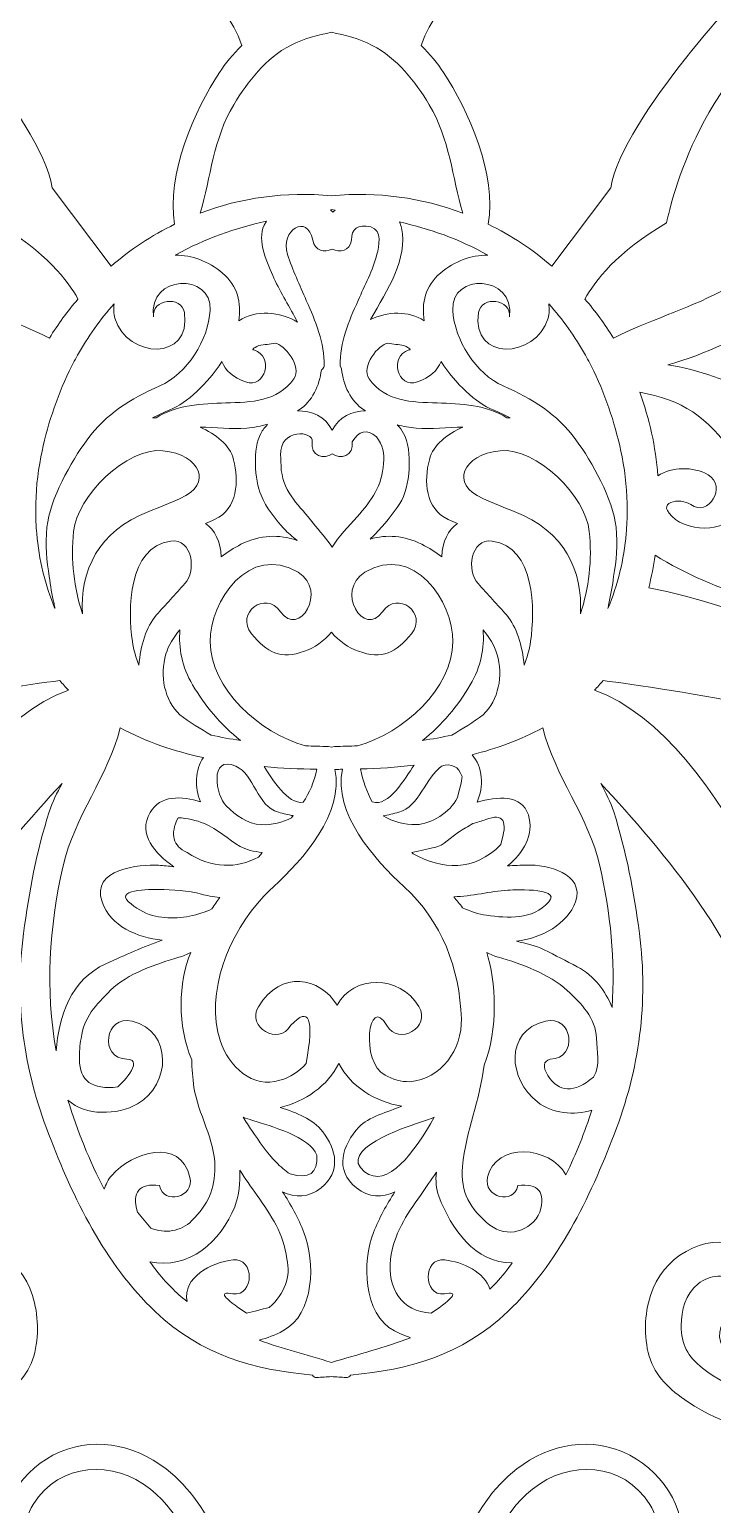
# Model space of a CAD drawing. Extents: x 7 to 992, y -718 to -282.
# Drawn here: x 127.5 to 172, y -463.7 to -367.8 of the extents above; entities that cross this region are included whole.
import ezdxf

# ---------------------------------------------------------------- set-up
doc = ezdxf.new("R2010")
doc.units = 0
doc.header["$MEASUREMENT"] = 0
doc.layers.add('Layer 1', color=7, linetype='Continuous')

msp = doc.modelspace()

# ---------------------------------------------------------------- linework, layer by layer
at = {"layer": 'Layer 1', "lineweight": 0}
msp.add_lwpolyline([(147.124, -379.489), (147.18, -379.48), (147.409, -379.516), (147.273, -379.644), (147.124, -379.489)], dxfattribs=at)
for points, knots in [([(515.444, -282.485), (515.444, -282.485), (265.444, -282.485), (265.444, -282.485), (265.444, -282.485), (259.139, -282.485), (259.139, -282.485), (259.139, -282.485), (27.261, -282.485), (27.261, -282.485), (27.261, -282.485), (27.261, -282.863), (27.261, -282.863), (27.261, -282.863), (25.9, -282.863), (25.9, -282.863), (25.9, -282.863), (24.898, -282.863), (24.898, -282.863), (24.898, -282.863), (7.489, -306.853), (7.489, -306.853), (7.489, -306.853), (7.489, -496.33), (7.489, -496.33), (7.489, -496.33), (24.898, -524.256), (24.898, -524.256), (24.898, -524.256), (25.039, -524.256), (25.039, -524.256), (25.039, -524.256), (25.9, -525.977), (25.9, -525.977), (25.9, -525.977), (34.578, -543.332), (34.578, -543.332), (34.578, -543.332), (85.476, -645.118), (85.476, -645.118), (85.476, -645.118), (85.476, -693.393), (85.476, -693.393), (85.476, -693.602), (85.486, -693.809), (85.492, -694.016), (85.35, -694.597), (85.266, -695.2), (85.266, -695.825), (85.266, -695.825), (85.266, -710.022), (85.266, -710.022), (85.266, -714.223), (88.671, -717.628), (92.872, -717.628), (92.872, -717.628), (107.069, -717.628), (107.069, -717.628), (107.484, -717.628), (107.889, -717.586), (108.286, -717.521), (108.736, -717.547), (109.188, -717.561), (109.644, -717.561), (109.644, -717.561), (182.159, -717.561), (182.159, -717.561), (182.563, -717.561), (182.965, -717.551), (183.365, -717.531), (183.743, -717.589), (184.126, -717.628), (184.52, -717.628), (184.52, -717.628), (198.717, -717.628), (198.717, -717.628), (202.917, -717.628), (206.322, -714.223), (206.322, -710.022), (206.322, -710.022), (206.322, -695.825), (206.322, -695.825), (206.322, -695.534), (206.302, -695.248), (206.271, -694.965), (206.303, -694.465), (206.325, -693.962), (206.326, -693.453), (206.326, -693.453), (206.326, -645.118), (206.326, -645.118), (206.326, -645.118), (257.204, -543.332), (257.204, -543.332), (257.204, -543.332), (259.139, -539.46), (259.139, -539.46), (259.139, -539.46), (266.763, -524.209), (266.763, -524.209), (266.763, -524.209), (266.763, -645.118), (266.763, -645.118), (266.763, -645.118), (363.469, -645.118), (363.469, -645.118), (363.737, -645.117), (364.003, -645.104), (364.27, -645.096), (364.76, -645.195), (365.268, -645.248), (365.787, -645.248), (365.787, -645.248), (379.984, -645.248), (379.984, -645.248), (384.185, -645.248), (387.59, -641.843), (387.59, -637.643), (387.59, -637.643), (387.59, -623.445), (387.59, -623.445), (387.59, -623.12), (387.563, -622.802), (387.523, -622.487), (387.556, -621.959), (387.579, -621.428), (387.578, -620.891), (387.578, -620.891), (387.578, -584.634), (387.578, -584.634), (387.578, -584.634), (508.12, -524.362), (508.12, -524.362), (508.12, -524.362), (508.12, -717.561), (508.12, -717.561), (508.12, -717.561), (544.378, -717.561), (544.378, -717.561), (545.281, -717.563), (546.172, -717.512), (547.049, -717.417), (547.049, -717.417), (560.83, -717.417), (560.83, -717.417), (565.03, -717.417), (568.436, -714.012), (568.436, -709.811), (568.436, -709.811), (568.436, -696.131), (568.436, -696.131), (568.534, -695.251), (568.591, -694.358), (568.593, -693.453), (568.593, -693.453), (568.593, -645.118), (568.593, -645.118), (568.593, -645.118), (689.443, -645.118), (689.443, -645.118), (689.443, -645.118), (689.443, -693.393), (689.443, -693.393), (689.443, -693.594), (689.453, -693.791), (689.458, -693.99), (689.345, -694.514), (689.28, -695.056), (689.28, -695.614), (689.28, -695.614), (689.28, -709.811), (689.28, -709.811), (689.28, -714.012), (692.686, -717.417), (696.886, -717.417), (696.886, -717.417), (710.981, -717.417), (710.981, -717.417), (711.845, -717.511), (712.722, -717.561), (713.611, -717.561), (713.611, -717.561), (749.903, -717.561), (749.903, -717.561), (749.903, -717.561), (749.903, -524.209), (749.903, -524.209), (749.903, -524.209), (870.731, -584.622), (870.731, -584.622), (870.731, -584.622), (870.731, -620.95), (870.731, -620.95), (870.731, -621.353), (870.741, -621.753), (870.761, -622.151), (870.71, -622.506), (870.675, -622.865), (870.675, -623.233), (870.675, -623.233), (870.675, -637.431), (870.675, -637.431), (870.675, -641.632), (874.08, -645.036), (878.28, -645.036), (878.28, -645.036), (892.478, -645.036), (892.478, -645.036), (892.583, -645.036), (892.687, -645.025), (892.791, -645.02), (893.486, -645.081), (894.188, -645.118), (894.898, -645.118), (894.898, -645.118), (991.581, -645.118), (991.581, -645.118), (991.581, -645.118), (991.581, -282.485), (991.581, -282.485), (991.581, -282.485), (515.444, -282.485), (515.444, -282.485)], [0, 0, 0, 0, 1, 1, 1, 2, 2, 2, 3, 3, 3, 4, 4, 4, 5, 5, 5, 6, 6, 6, 7, 7, 7, 8, 8, 8, 9, 9, 9, 10, 10, 10, 11, 11, 11, 12, 12, 12, 13, 13, 13, 14, 14, 14, 15, 15, 15, 16, 16, 16, 17, 17, 17, 18, 18, 18, 19, 19, 19, 20, 20, 20, 21, 21, 21, 22, 22, 22, 23, 23, 23, 24, 24, 24, 25, 25, 25, 26, 26, 26, 27, 27, 27, 28, 28, 28, 29, 29, 29, 30, 30, 30, 31, 31, 31, 32, 32, 32, 33, 33, 33, 34, 34, 34, 35, 35, 35, 36, 36, 36, 37, 37, 37, 38, 38, 38, 39, 39, 39, 40, 40, 40, 41, 41, 41, 42, 42, 42, 43, 43, 43, 44, 44, 44, 45, 45, 45, 46, 46, 46, 47, 47, 47, 48, 48, 48, 49, 49, 49, 50, 50, 50, 51, 51, 51, 52, 52, 52, 53, 53, 53, 54, 54, 54, 55, 55, 55, 56, 56, 56, 57, 57, 57, 58, 58, 58, 59, 59, 59, 60, 60, 60, 61, 61, 61, 62, 62, 62, 63, 63, 63, 64, 64, 64, 65, 65, 65, 66, 66, 66, 67, 67, 67, 68, 68, 68, 69, 69, 69, 70, 70, 70, 71, 71, 71, 72, 72, 72, 73, 73, 73, 74, 74, 74, 74]), ([(123.944, -333.744), (125.768, -336.993), (127.418, -340.14), (130.045, -342.846), (131.004, -343.834), (132.081, -344.706), (133.23, -345.451), (128.462, -346.179), (124.9, -350.713), (126.546, -356.195), (128.628, -363.13), (139.021, -361.86), (141.341, -368.812), (140.774, -369.371), (140.278, -369.963), (139.889, -370.554), (138.29, -372.979), (136.397, -377.248), (136.973, -380.432), (135.481, -381.162), (134.089, -382.08), (132.831, -383.157), (132.831, -383.157), (129.004, -378.057), (129.004, -378.057), (128.24, -373.466), (119.824, -364.669), (119.824, -364.669), (119.251, -361.608), (120.208, -359.314), (120.208, -359.314), (116.191, -360.27), (117.147, -367.347), (117.147, -367.347), (123.65, -371.172), (125.371, -380.352), (125.371, -380.352), (128.613, -382.222), (130.062, -384.168), (130.681, -385.301), (129.999, -386.094), (129.377, -386.941), (128.823, -387.837), (126.571, -386.704), (124.082, -385.982), (121.849, -384.812), (118.93, -383.281), (116.098, -381.618), (113.347, -379.803), (107.88, -376.197), (102.534, -372.179), (96.543, -369.461), (92.411, -367.587), (83.839, -364.477), (78.306, -366.432), (78.427, -364.816), (77.602, -363.2), (75.751, -362.89), (73.446, -362.503), (73.337, -366.314), (75.69, -366.085), (76.063, -366.049), (76.461, -366.594), (76.393, -366.943), (76.276, -367.54), (75.29, -367.815), (74.807, -367.903), (73.451, -368.148), (71.789, -367.561), (71.096, -366.311), (70.635, -365.48), (70.718, -364.468), (70.851, -363.567), (70.953, -362.873), (70.969, -361.985), (71.558, -361.536), (72.214, -361.034), (73.448, -360.812), (74.235, -360.658), (75.027, -360.502), (75.833, -360.418), (76.638, -360.357), (80.922, -360.037), (86.24, -360.392), (90.134, -358.199), (89.698, -359.591), (89.606, -361.085), (90.306, -362.388), (91.463, -364.541), (93.835, -365.429), (96.186, -365.098), (98.516, -364.768), (100.602, -363.433), (101.797, -361.397), (102.025, -361.011), (102.213, -360.605), (102.385, -360.192), (102.777, -361.965), (103.523, -363.908), (105.007, -365.04), (106.959, -366.528), (109.71, -366.267), (111.511, -364.656), (113.408, -362.96), (114.422, -360.338), (114.048, -357.81), (113.94, -357.078), (113.731, -356.37), (113.449, -355.69), (113.641, -355.812), (113.823, -355.951), (114.02, -356.063), (115.848, -357.108), (118.292, -357.873), (120.282, -356.804), (122.435, -355.646), (123.324, -353.274), (122.992, -350.923), (122.663, -348.593), (121.327, -346.508), (119.292, -345.311), (118.905, -345.084), (118.5, -344.895), (118.087, -344.725), (119.86, -344.332), (121.803, -343.586), (122.935, -342.101), (124.422, -340.15), (124.162, -337.399), (122.551, -335.598), (121.033, -333.9), (118.773, -332.918), (116.502, -332.997), (117.224, -332.332), (117.973, -331.704), (118.761, -331.134), (119.424, -331.007), (120.121, -330.988), (120.603, -331.006), (122.299, -331.071), (123.173, -332.37), (123.944, -333.744)], [0, 0, 0, 0, 1, 1, 1, 2, 2, 2, 3, 3, 3, 4, 4, 4, 5, 5, 5, 6, 6, 6, 7, 7, 7, 8, 8, 8, 9, 9, 9, 10, 10, 10, 11, 11, 11, 12, 12, 12, 13, 13, 13, 14, 14, 14, 15, 15, 15, 16, 16, 16, 17, 17, 17, 18, 18, 18, 19, 19, 19, 20, 20, 20, 21, 21, 21, 22, 22, 22, 23, 23, 23, 24, 24, 24, 25, 25, 25, 26, 26, 26, 27, 27, 27, 28, 28, 28, 29, 29, 29, 30, 30, 30, 31, 31, 31, 32, 32, 32, 33, 33, 33, 34, 34, 34, 35, 35, 35, 36, 36, 36, 37, 37, 37, 38, 38, 38, 39, 39, 39, 40, 40, 40, 41, 41, 41, 42, 42, 42, 43, 43, 43, 44, 44, 44, 45, 45, 45, 46, 46, 46, 47, 47, 47, 47]), ([(175.056, -331.006), (175.537, -330.988), (176.233, -331.007), (176.897, -331.134), (177.685, -331.704), (178.434, -332.332), (179.156, -332.997), (176.885, -332.918), (174.626, -333.9), (173.107, -335.598), (171.497, -337.399), (171.236, -340.15), (172.723, -342.101), (173.856, -343.586), (175.798, -344.332), (177.571, -344.725), (177.159, -344.895), (176.753, -345.084), (176.366, -345.311), (174.331, -346.508), (172.995, -348.593), (172.666, -350.923), (172.334, -353.274), (173.223, -355.646), (175.376, -356.804), (177.366, -357.873), (179.81, -357.108), (181.638, -356.063), (181.835, -355.951), (182.018, -355.812), (182.209, -355.69), (181.927, -356.37), (181.718, -357.078), (181.61, -357.81), (181.236, -360.338), (182.25, -362.96), (184.147, -364.656), (185.949, -366.267), (188.699, -366.528), (190.65, -365.04), (192.136, -363.908), (192.881, -361.965), (193.273, -360.192), (193.444, -360.605), (193.633, -361.011), (193.861, -361.397), (195.057, -363.433), (197.142, -364.768), (199.473, -365.098), (201.824, -365.429), (204.195, -364.541), (205.353, -362.388), (206.053, -361.085), (205.961, -359.591), (205.524, -358.199), (209.419, -360.392), (214.736, -360.037), (219.021, -360.357), (219.826, -360.418), (220.63, -360.502), (221.423, -360.658), (222.21, -360.812), (223.444, -361.034), (224.101, -361.536), (224.689, -361.985), (224.705, -362.873), (224.807, -363.567), (224.94, -364.468), (225.023, -365.48), (224.563, -366.311), (223.87, -367.561), (222.207, -368.148), (220.851, -367.903), (220.368, -367.815), (219.382, -367.54), (219.265, -366.943), (219.197, -366.594), (219.595, -366.049), (219.967, -366.085), (222.32, -366.314), (222.212, -362.503), (219.907, -362.89), (217.804, -363.243), (217.031, -365.278), (217.461, -367.086), (212.09, -363.911), (202.318, -367.419), (197.816, -369.461), (191.825, -372.179), (186.479, -376.197), (181.012, -379.803), (178.261, -381.618), (175.429, -383.281), (172.51, -384.812), (170.277, -385.982), (167.788, -386.704), (165.536, -387.837), (164.982, -386.941), (164.359, -386.094), (163.678, -385.301), (164.297, -384.168), (165.746, -382.222), (168.988, -380.352), (168.988, -380.352), (170.709, -371.172), (177.212, -367.347), (177.212, -367.347), (178.168, -360.27), (174.151, -359.314), (174.151, -359.314), (175.108, -361.608), (174.534, -364.669), (174.534, -364.669), (166.118, -373.466), (165.354, -378.057), (165.354, -378.057), (161.529, -383.157), (161.529, -383.157), (160.27, -382.08), (158.878, -381.162), (157.386, -380.432), (157.963, -377.248), (156.069, -372.979), (154.47, -370.554), (154.08, -369.963), (153.584, -369.371), (153.019, -368.812), (155.338, -361.86), (165.731, -363.13), (167.812, -356.195), (169.344, -351.092), (166.361, -346.816), (162.097, -345.661), (163.371, -344.873), (164.562, -343.928), (165.613, -342.846), (168.241, -340.14), (169.891, -336.993), (171.714, -333.744), (172.485, -332.37), (173.359, -331.071), (175.056, -331.006)], [0, 0, 0, 0, 1, 1, 1, 2, 2, 2, 3, 3, 3, 4, 4, 4, 5, 5, 5, 6, 6, 6, 7, 7, 7, 8, 8, 8, 9, 9, 9, 10, 10, 10, 11, 11, 11, 12, 12, 12, 13, 13, 13, 14, 14, 14, 15, 15, 15, 16, 16, 16, 17, 17, 17, 18, 18, 18, 19, 19, 19, 20, 20, 20, 21, 21, 21, 22, 22, 22, 23, 23, 23, 24, 24, 24, 25, 25, 25, 26, 26, 26, 27, 27, 27, 28, 28, 28, 29, 29, 29, 30, 30, 30, 31, 31, 31, 32, 32, 32, 33, 33, 33, 34, 34, 34, 35, 35, 35, 36, 36, 36, 37, 37, 37, 38, 38, 38, 39, 39, 39, 40, 40, 40, 41, 41, 41, 42, 42, 42, 43, 43, 43, 44, 44, 44, 45, 45, 45, 46, 46, 46, 47, 47, 47, 47]), ([(147.18, -378.583), (144.177, -378.295), (141.276, -378.712), (138.634, -379.71), (139.324, -377.38), (139.483, -374.867), (140.822, -372.655), (141.743, -371.134), (142.907, -369.629), (144.523, -368.792), (145.403, -368.335), (146.288, -368.125), (147.18, -367.946), (148.071, -368.125), (148.955, -368.335), (149.836, -368.792), (151.452, -369.629), (152.615, -371.134), (153.537, -372.655), (154.876, -374.867), (155.035, -377.38), (155.725, -379.71), (153.082, -378.712), (150.182, -378.295), (147.18, -378.583)], [0, 0, 0, 0, 1, 1, 1, 2, 2, 2, 3, 3, 3, 4, 4, 4, 5, 5, 5, 6, 6, 6, 7, 7, 7, 8, 8, 8, 8]), ([(147.229, -382.055), (147.725, -382.294), (148.356, -382.178), (148.489, -381.473), (148.469, -380.7), (148.889, -380.414), (149.748, -380.612), (150.506, -380.814), (150.266, -381.88), (150.139, -382.391), (149.877, -383.435), (149.349, -384.415), (148.912, -385.392), (148.301, -386.76), (147.716, -388.134), (147.753, -389.654), (147.753, -389.654), (147.835, -389.845), (147.835, -389.845), (147.924, -390.908), (148.441, -391.956), (149.284, -392.513), (149.284, -392.513), (149.401, -392.581), (149.401, -392.581), (148.516, -392.573), (147.665, -392.982), (147.228, -393.829), (146.774, -392.951), (145.877, -392.54), (144.958, -392.581), (144.958, -392.581), (145.075, -392.513), (145.075, -392.513), (145.904, -391.966), (146.417, -390.942), (146.52, -389.897), (146.616, -389.856), (146.699, -389.782), (146.702, -389.659), (146.74, -388.125), (146.137, -386.773), (145.541, -385.388), (145.113, -384.394), (144.651, -383.426), (144.317, -382.395), (143.803, -380.805), (145.631, -379.72), (145.965, -381.467), (146.099, -382.174), (146.732, -382.292), (147.229, -382.055)], [0, 0, 0, 0, 1, 1, 1, 2, 2, 2, 3, 3, 3, 4, 4, 4, 5, 5, 5, 6, 6, 6, 7, 7, 7, 8, 8, 8, 9, 9, 9, 10, 10, 10, 11, 11, 11, 12, 12, 12, 13, 13, 13, 14, 14, 14, 15, 15, 15, 16, 16, 16, 17, 17, 17, 17]), ([(143.437, -383.94), (143.886, -384.904), (144.46, -385.844), (144.974, -386.806), (143.82, -386.122), (142.258, -385.978), (141.144, -386.715), (141.33, -385.554), (141.077, -384.443), (140.093, -383.62), (139.132, -382.817), (138.112, -382.442), (137.009, -382.448), (138.959, -381.338), (140.915, -380.69), (142.952, -380.238), (142.952, -380.238), (142.799, -380.491), (142.799, -380.491), (142.309, -381.464), (143.025, -383.06), (143.437, -383.94)], [0, 0, 0, 0, 1, 1, 1, 2, 2, 2, 3, 3, 3, 4, 4, 4, 5, 5, 5, 6, 6, 6, 7, 7, 7, 7]), ([(154.266, -383.62), (153.282, -384.443), (153.028, -385.554), (153.216, -386.715), (152.204, -386.046), (150.824, -386.103), (149.712, -386.63), (150.85, -384.684), (152.154, -382.675), (151.733, -380.677), (151.703, -380.536), (151.658, -380.409), (151.61, -380.285), (153.575, -380.735), (155.465, -381.375), (157.35, -382.448), (156.246, -382.442), (155.227, -382.817), (154.266, -383.62)], [0, 0, 0, 0, 1, 1, 1, 2, 2, 2, 3, 3, 3, 4, 4, 4, 5, 5, 5, 6, 6, 6, 6]), ([(133.085, -386.546), (133.9, -389.201), (138.089, -389.37), (137.606, -386.185), (137.433, -385.044), (135.449, -385.314), (135.596, -386.462), (135.241, -383.684), (139.428, -383.596), (139.287, -386.025), (139.173, -387.984), (137.776, -390.165), (135.998, -390.954), (134.087, -391.801), (132.532, -392.761), (131.277, -394.453), (130.212, -395.888), (128.858, -398.325), (128.661, -400.137), (128.53, -401.331), (128.643, -402.343), (128.814, -403.355), (128.886, -403.957), (128.989, -404.541), (129.126, -405.108), (129.145, -405.218), (129.165, -405.326), (129.182, -405.438), (128.544, -403.896), (128.142, -402.248), (127.997, -400.564), (127.954, -400.059), (127.931, -399.551), (127.931, -399.043), (127.931, -397.874), (128.041, -396.706), (128.268, -395.564), (128.65, -393.643), (129.258, -391.752), (130.111, -389.991), (130.28, -389.642), (130.461, -389.301), (130.65, -388.963), (131.32, -387.76), (132.116, -386.632), (133.04, -385.612), (132.995, -385.931), (132.994, -386.248), (133.085, -386.546)], [0, 0, 0, 0, 1, 1, 1, 2, 2, 2, 3, 3, 3, 4, 4, 4, 5, 5, 5, 6, 6, 6, 7, 7, 7, 8, 8, 8, 9, 9, 9, 10, 10, 10, 11, 11, 11, 12, 12, 12, 13, 13, 13, 14, 14, 14, 15, 15, 15, 16, 16, 16, 16]), ([(161.273, -386.546), (161.364, -386.248), (161.363, -385.931), (161.318, -385.612), (162.242, -386.632), (163.039, -387.76), (163.709, -388.963), (163.898, -389.301), (164.079, -389.642), (164.248, -389.991), (165.101, -391.752), (165.709, -393.643), (166.091, -395.564), (166.319, -396.706), (166.428, -397.874), (166.428, -399.043), (166.428, -399.551), (166.405, -400.059), (166.361, -400.564), (166.217, -402.248), (165.815, -403.897), (165.175, -405.44), (165.194, -405.329), (165.213, -405.224), (165.231, -405.116), (165.368, -404.546), (165.472, -403.958), (165.544, -403.353), (165.715, -402.341), (165.827, -401.33), (165.698, -400.137), (165.501, -398.325), (164.147, -395.888), (163.082, -394.453), (161.828, -392.761), (160.272, -391.801), (158.361, -390.954), (156.582, -390.165), (155.185, -387.984), (155.071, -386.025), (154.93, -383.596), (159.118, -383.684), (158.763, -386.462), (158.91, -385.314), (156.926, -385.044), (156.753, -386.185), (156.27, -389.37), (160.459, -389.201), (161.273, -386.546)], [0, 0, 0, 0, 1, 1, 1, 2, 2, 2, 3, 3, 3, 4, 4, 4, 5, 5, 5, 6, 6, 6, 7, 7, 7, 8, 8, 8, 9, 9, 9, 10, 10, 10, 11, 11, 11, 12, 12, 12, 13, 13, 13, 14, 14, 14, 15, 15, 15, 16, 16, 16, 16]), ([(182.281, -387.593), (182.403, -387.284), (182.26, -386.829), (182.019, -386.616), (182.019, -386.616), (181.836, -386.454), (181.836, -386.454), (181.499, -386.156), (181.023, -386.06), (180.622, -386.302), (180.379, -386.433), (180.149, -386.583), (179.932, -386.754), (179.777, -386.866), (179.673, -387.001), (179.603, -387.146), (179.419, -386.981), (179.234, -386.817), (179.05, -386.653), (179.407, -384.338), (180.815, -383.804), (183.275, -385.049), (184.33, -386.48), (184.531, -387.849), (183.143, -389.554), (181.192, -391.952), (177.71, -391.981), (175.041, -391.287), (173.005, -390.758), (171.063, -389.85), (169.073, -389.587), (171.532, -388.911), (173.924, -387.67), (176.059, -386.575), (176.451, -386.373), (176.837, -386.158), (177.224, -385.946), (177.201, -386.069), (177.172, -386.19), (177.159, -386.317), (176.826, -389.55), (181.102, -390.538), (182.281, -387.593)], [0, 0, 0, 0, 1, 1, 1, 2, 2, 2, 3, 3, 3, 4, 4, 4, 5, 5, 5, 6, 6, 6, 7, 7, 7, 8, 8, 8, 9, 9, 9, 10, 10, 10, 11, 11, 11, 12, 12, 12, 13, 13, 13, 14, 14, 14, 14]), ([(142.136, -388.615), (141.954, -388.626), (142.062, -388.526), (142.461, -388.316), (142.812, -388.27), (143.162, -388.225), (143.513, -388.18), (144.097, -388.217), (145.296, -389.718), (144.734, -390.5), (143.657, -391.996), (141.952, -392.003), (140.299, -392.058), (138.786, -392.108), (137.052, -392.181), (135.761, -393.03), (135.761, -393.03), (135.542, -393.033), (135.542, -393.033), (135.885, -392.855), (136.252, -392.683), (136.65, -392.518), (137.773, -392.053), (139.114, -390.823), (140.051, -389.371), (140.271, -389.937), (140.779, -390.419), (141.578, -390.698), (142.885, -391.153), (143.462, -389.037), (142.136, -388.615)], [0, 0, 0, 0, 1, 1, 1, 2, 2, 2, 3, 3, 3, 4, 4, 4, 5, 5, 5, 6, 6, 6, 7, 7, 7, 8, 8, 8, 9, 9, 9, 10, 10, 10, 10]), ([(152.781, -390.698), (153.58, -390.419), (154.089, -389.937), (154.308, -389.371), (155.245, -390.823), (156.587, -392.053), (157.709, -392.518), (158.108, -392.683), (158.475, -392.855), (158.818, -393.033), (158.818, -393.033), (158.598, -393.03), (158.598, -393.03), (157.306, -392.181), (155.573, -392.108), (154.06, -392.058), (152.407, -392.003), (150.702, -391.996), (149.625, -390.5), (149.063, -389.718), (150.263, -388.217), (150.845, -388.18), (151.197, -388.225), (151.547, -388.27), (151.897, -388.316), (152.297, -388.526), (152.405, -388.626), (152.223, -388.615), (150.896, -389.037), (151.474, -391.153), (152.781, -390.698)], [0, 0, 0, 0, 1, 1, 1, 2, 2, 2, 3, 3, 3, 4, 4, 4, 5, 5, 5, 6, 6, 6, 7, 7, 7, 8, 8, 8, 9, 9, 9, 10, 10, 10, 10]), ([(173.284, -395.377), (174.232, -396.835), (174.004, -399.754), (172.086, -400.154), (171.354, -400.307), (170.216, -400.139), (169.576, -399.642), (168.033, -398.445), (169.954, -398.211), (170.568, -398.677), (171.69, -399.528), (172.964, -397.482), (171.686, -396.739), (170.702, -396.167), (169.354, -396.224), (168.419, -396.794), (168.276, -394.897), (167.873, -393.078), (167.238, -391.37), (169.942, -391.822), (171.726, -392.982), (173.284, -395.377)], [0, 0, 0, 0, 1, 1, 1, 2, 2, 2, 3, 3, 3, 4, 4, 4, 5, 5, 5, 6, 6, 6, 7, 7, 7, 7]), ([(140.809, -395.753), (140.558, -394.77), (139.648, -394.084), (138.628, -393.64), (139.636, -393.645), (140.664, -393.773), (141.669, -393.696), (142.157, -393.658), (142.597, -393.569), (143.024, -393.453), (142.856, -393.626), (142.703, -393.819), (142.578, -394.043), (142.041, -395.006), (142.178, -397.087), (142.593, -398.064), (142.949, -398.901), (143.48, -399.569), (144.087, -400.236), (144.338, -400.511), (144.634, -400.759), (144.94, -401.005), (143.755, -400.601), (142.562, -400.629), (141.291, -401.261), (140.83, -401.49), (140.4, -401.768), (140.001, -402.081), (139.966, -401.072), (139.582, -400.342), (138.972, -399.899), (139.183, -399.815), (139.388, -399.73), (139.575, -399.644), (141.094, -398.943), (141.161, -397.132), (140.809, -395.753)], [0, 0, 0, 0, 1, 1, 1, 2, 2, 2, 3, 3, 3, 4, 4, 4, 5, 5, 5, 6, 6, 6, 7, 7, 7, 8, 8, 8, 9, 9, 9, 10, 10, 10, 11, 11, 11, 12, 12, 12, 12]), ([(151.874, -394.039), (151.759, -393.831), (151.618, -393.652), (151.464, -393.488), (151.852, -393.585), (152.251, -393.662), (152.69, -393.696), (153.695, -393.773), (154.722, -393.645), (155.731, -393.64), (154.71, -394.084), (153.801, -394.77), (153.55, -395.753), (153.197, -397.132), (153.264, -398.943), (154.783, -399.644), (154.971, -399.73), (155.176, -399.815), (155.388, -399.899), (154.777, -400.342), (154.393, -401.072), (154.358, -402.081), (153.959, -401.768), (153.529, -401.49), (153.068, -401.261), (151.893, -400.677), (150.785, -400.611), (149.689, -400.922), (149.801, -400.823), (149.911, -400.72), (150.015, -400.61), (150.62, -399.969), (151.147, -399.333), (151.636, -398.598), (152.312, -397.58), (152.472, -395.109), (151.874, -394.039)], [0, 0, 0, 0, 1, 1, 1, 2, 2, 2, 3, 3, 3, 4, 4, 4, 5, 5, 5, 6, 6, 6, 7, 7, 7, 8, 8, 8, 9, 9, 9, 10, 10, 10, 11, 11, 11, 12, 12, 12, 12]), ([(147.228, -395.367), (147.717, -395.765), (148.688, -395.512), (148.526, -394.589), (148.95, -393.864), (149.476, -393.754), (150.104, -394.258), (150.508, -394.795), (150.66, -395.373), (150.56, -395.993), (150.495, -397.442), (149.764, -398.417), (148.853, -399.462), (148.292, -400.107), (147.653, -400.732), (147.221, -401.442), (146.879, -400.911), (146.416, -400.428), (145.985, -399.878), (145.13, -398.784), (144.102, -397.94), (143.915, -396.453), (143.9, -396.129), (143.885, -395.806), (143.871, -395.482), (143.789, -393.667), (146.054, -393.879), (145.93, -394.585), (145.767, -395.514), (146.739, -395.764), (147.228, -395.367)], [0, 0, 0, 0, 1, 1, 1, 2, 2, 2, 3, 3, 3, 4, 4, 4, 5, 5, 5, 6, 6, 6, 7, 7, 7, 8, 8, 8, 9, 9, 9, 10, 10, 10, 10]), ([(130.979, -405.79), (130.425, -404.106), (130.205, -402.305), (130.398, -400.418), (130.631, -398.135), (133.827, -394.936), (136.209, -395.171), (138.638, -395.41), (139.494, -397.365), (137.339, -398.276), (136.656, -398.564), (135.977, -398.858), (135.284, -399.124), (131.995, -400.389), (130.803, -403.006), (130.979, -405.79)], [0, 0, 0, 0, 1, 1, 1, 2, 2, 2, 3, 3, 3, 4, 4, 4, 5, 5, 5, 5]), ([(159.074, -399.124), (158.382, -398.858), (157.703, -398.564), (157.02, -398.276), (154.865, -397.365), (155.721, -395.41), (158.149, -395.171), (160.532, -394.936), (163.728, -398.135), (163.961, -400.418), (164.153, -402.305), (163.933, -404.106), (163.38, -405.79), (163.556, -403.006), (162.363, -400.389), (159.074, -399.124)], [0, 0, 0, 0, 1, 1, 1, 2, 2, 2, 3, 3, 3, 4, 4, 4, 5, 5, 5, 5]), ([(181.568, -405.75), (185.562, -405.773), (190.974, -403.989), (192.043, -399.661), (197.436, -399.694), (202.093, -397.724), (206.196, -394.709), (205.62, -395.663), (205.114, -396.666), (204.693, -397.742), (203.736, -400.186), (203.235, -402.813), (203.216, -405.44), (203.131, -405.351), (203.054, -405.257), (202.96, -405.173), (201.344, -403.727), (199.175, -403.71), (197.294, -404.668), (194.077, -406.305), (191.816, -410.179), (192.52, -413.817), (192.916, -415.864), (194.257, -418.081), (196.068, -419.563), (194.42, -419.96), (192.855, -420.817), (191.553, -421.895), (190.998, -422.355), (190.474, -422.978), (189.821, -423.313), (188.928, -419.946), (188.003, -416.208), (187.73, -414.205), (187.73, -414.205), (180.51, -406.625), (167.824, -404.088), (168.002, -403.391), (168.143, -402.684), (168.246, -401.972), (172.185, -404.427), (176.99, -405.724), (181.568, -405.75)], [0, 0, 0, 0, 1, 1, 1, 2, 2, 2, 3, 3, 3, 4, 4, 4, 5, 5, 5, 6, 6, 6, 7, 7, 7, 8, 8, 8, 9, 9, 9, 10, 10, 10, 11, 11, 11, 12, 12, 12, 13, 13, 13, 14, 14, 14, 14]), ([(136.721, -401.051), (138.136, -400.872), (138.403, -402.999), (137.642, -403.818), (137.011, -404.498), (136.39, -405.185), (135.775, -405.881), (135.141, -406.601), (134.748, -407.866), (134.644, -409.121), (134.455, -408.65), (134.308, -408.142), (134.223, -407.574), (133.922, -405.581), (133.927, -401.404), (136.721, -401.051)], [0, 0, 0, 0, 1, 1, 1, 2, 2, 2, 3, 3, 3, 4, 4, 4, 5, 5, 5, 5]), ([(148.87, -414.376), (148.368, -414.393), (147.87, -414.406), (147.381, -414.414), (147.381, -414.414), (147.18, -414.458), (147.18, -414.458), (147.18, -414.458), (146.978, -414.414), (146.978, -414.414), (146.489, -414.406), (145.991, -414.393), (145.489, -414.376), (142.477, -413.507), (139.322, -410.702), (139.278, -407.596), (139.243, -405), (141.84, -401.165), (145.003, -403.083), (146.978, -404.28), (145.053, -407.384), (143.86, -405.648), (142.882, -404.223), (140.884, -405.745), (141.978, -407.084), (142.97, -408.299), (143.875, -408.785), (145.429, -408.216), (146.047, -407.99), (146.708, -407.552), (147.18, -406.987), (147.651, -407.552), (148.312, -407.99), (148.93, -408.216), (150.484, -408.785), (151.389, -408.299), (152.381, -407.084), (153.475, -405.745), (151.477, -404.223), (150.498, -405.648), (149.306, -407.384), (147.381, -404.28), (149.355, -403.083), (152.519, -401.165), (155.116, -405), (155.08, -407.596), (155.037, -410.702), (151.882, -413.507), (148.87, -414.376)], [0, 0, 0, 0, 1, 1, 1, 2, 2, 2, 3, 3, 3, 4, 4, 4, 5, 5, 5, 6, 6, 6, 7, 7, 7, 8, 8, 8, 9, 9, 9, 10, 10, 10, 11, 11, 11, 12, 12, 12, 13, 13, 13, 14, 14, 14, 15, 15, 15, 16, 16, 16, 16]), ([(156.717, -403.818), (155.956, -402.999), (156.222, -400.872), (157.638, -401.051), (160.431, -401.404), (160.437, -405.581), (160.136, -407.574), (160.051, -408.142), (159.903, -408.65), (159.715, -409.121), (159.611, -407.866), (159.218, -406.601), (158.584, -405.881), (157.97, -405.185), (157.348, -404.498), (156.717, -403.818)], [0, 0, 0, 0, 1, 1, 1, 2, 2, 2, 3, 3, 3, 4, 4, 4, 5, 5, 5, 5]), ([(136.406, -408.388), (136.569, -407.829), (136.913, -407.314), (137.318, -406.817), (137.211, -408.002), (137.449, -409.236), (138.145, -410.409), (138.926, -411.727), (139.997, -413.035), (141.255, -414.021), (140.616, -413.929), (139.98, -413.814), (139.352, -413.674), (138.639, -413.261), (137.945, -412.836), (137.306, -412.364), (136.314, -411.347), (135.975, -409.869), (136.406, -408.388)], [0, 0, 0, 0, 1, 1, 1, 2, 2, 2, 3, 3, 3, 4, 4, 4, 5, 5, 5, 6, 6, 6, 6]), ([(155.007, -413.674), (154.38, -413.814), (153.743, -413.929), (153.104, -414.021), (154.362, -413.035), (155.433, -411.727), (156.214, -410.409), (156.909, -409.236), (157.148, -408.002), (157.042, -406.817), (157.445, -407.315), (157.789, -407.829), (157.952, -408.388), (158.384, -409.869), (158.045, -411.347), (157.053, -412.364), (156.413, -412.836), (155.72, -413.261), (155.007, -413.674)], [0, 0, 0, 0, 1, 1, 1, 2, 2, 2, 3, 3, 3, 4, 4, 4, 5, 5, 5, 6, 6, 6, 6]), ([(112.94, -446.527), (112.114, -447.995), (112.608, -451.088), (113.347, -453.912), (113.062, -453.72), (112.776, -453.529), (112.488, -453.344), (112.191, -452.667), (111.889, -451.991), (111.57, -451.322), (109.549, -447.081), (106.77, -442.606), (102.528, -440.401), (103.156, -440.123), (103.737, -439.764), (104.217, -439.29), (106.068, -437.465), (106.085, -434.683), (104.654, -432.593), (104.509, -432.381), (104.344, -432.187), (104.179, -431.994), (105.206, -430.433), (106.054, -429.313), (106.054, -429.313), (107.966, -426.062), (110.071, -415.543), (110.071, -415.543), (111.874, -412.592), (125.61, -410.627), (129.502, -410.125), (129.685, -410.34), (129.87, -410.552), (130.068, -410.755), (121.309, -413.843), (115.617, -431.417), (115.617, -431.417), (116.382, -435.817), (112.94, -446.527), (112.94, -446.527)], [0, 0, 0, 0, 1, 1, 1, 2, 2, 2, 3, 3, 3, 4, 4, 4, 5, 5, 5, 6, 6, 6, 7, 7, 7, 8, 8, 8, 9, 9, 9, 10, 10, 10, 11, 11, 11, 12, 12, 12, 13, 13, 13, 13]), ([(184.288, -415.543), (184.288, -415.543), (186.392, -426.062), (188.305, -429.313), (188.305, -429.313), (189.515, -430.909), (190.796, -432.954), (189.598, -434.996), (189.693, -437.566), (191.44, -439.29), (191.921, -439.764), (192.502, -440.123), (193.129, -440.401), (188.889, -442.606), (186.108, -447.081), (184.088, -451.322), (183.769, -451.991), (183.467, -452.667), (183.17, -453.344), (182.348, -453.871), (181.547, -454.442), (180.722, -454.966), (181.604, -451.897), (182.35, -448.181), (181.419, -446.527), (181.419, -446.527), (177.976, -435.817), (178.742, -431.417), (178.742, -431.417), (173.05, -413.843), (164.29, -410.755), (164.488, -410.552), (164.674, -410.34), (164.857, -410.125), (168.749, -410.627), (182.485, -412.592), (184.288, -415.543)], [0, 0, 0, 0, 1, 1, 1, 2, 2, 2, 3, 3, 3, 4, 4, 4, 5, 5, 5, 6, 6, 6, 7, 7, 7, 8, 8, 8, 9, 9, 9, 10, 10, 10, 11, 11, 11, 12, 12, 12, 12]), ([(133.426, -413.204), (135.134, -414.122), (136.961, -414.729), (138.841, -415.141), (138.296, -415.923), (138.245, -417.088), (138.663, -418.024), (137.416, -417.624), (136.034, -417.572), (135.376, -418.712), (134.55, -420.141), (135.711, -421.387), (136.92, -422.24), (136.594, -422.198), (136.262, -422.166), (135.919, -422.146), (134.695, -422.076), (131.496, -422.382), (132.246, -424.521), (132.803, -426.111), (134.526, -426.851), (136.162, -427.01), (134.911, -427.462), (133.756, -427.98), (132.504, -428.551), (130.196, -429.604), (129.437, -431.942), (129.26, -434.229), (128.551, -430.223), (128.794, -426.239), (129.709, -422.187), (130.428, -419.003), (132.681, -416.29), (133.426, -413.204)], [0, 0, 0, 0, 1, 1, 1, 2, 2, 2, 3, 3, 3, 4, 4, 4, 5, 5, 5, 6, 6, 6, 7, 7, 7, 8, 8, 8, 9, 9, 9, 10, 10, 10, 11, 11, 11, 11]), ([(163.172, -428.751), (162.462, -428.371), (161.741, -428.008), (161.024, -427.642), (160.48, -427.363), (159.831, -427.245), (159.218, -427.082), (160.834, -426.907), (162.552, -425.962), (163.057, -424.525), (163.708, -422.668), (161.139, -422.096), (159.931, -422.13), (159.501, -422.142), (159.066, -422.158), (158.632, -422.183), (159.666, -421.362), (160.391, -420.146), (159.992, -418.868), (159.578, -417.539), (157.962, -417.647), (156.654, -418.039), (157.111, -417.048), (157.034, -415.731), (156.327, -414.954), (157.922, -414.549), (159.471, -413.99), (160.933, -413.204), (161.678, -416.29), (163.931, -419.003), (164.65, -422.187), (165.348, -425.284), (165.651, -428.34), (165.443, -431.396), (165.009, -430.313), (164.312, -429.361), (163.172, -428.751)], [0, 0, 0, 0, 1, 1, 1, 2, 2, 2, 3, 3, 3, 4, 4, 4, 5, 5, 5, 6, 6, 6, 7, 7, 7, 8, 8, 8, 9, 9, 9, 10, 10, 10, 11, 11, 11, 12, 12, 12, 12]), ([(144.69, -418.916), (144.69, -418.916), (144.58, -419.048), (144.58, -419.048), (143.99, -419.367), (143.315, -419.537), (142.611, -419.501), (141.669, -419.451), (140.989, -418.913), (140.326, -418.282), (139.679, -417.666), (139.173, -414.918), (140.959, -415.7), (142.166, -416.23), (142.328, -418.312), (143.727, -418.692), (144.058, -418.781), (144.38, -418.865), (144.69, -418.916)], [0, 0, 0, 0, 1, 1, 1, 2, 2, 2, 3, 3, 3, 4, 4, 4, 5, 5, 5, 6, 6, 6, 6]), ([(155.355, -417.771), (154.946, -418.672), (153.645, -419.48), (152.701, -419.501), (151.921, -419.518), (151.172, -419.31), (150.539, -418.928), (150.872, -418.88), (151.217, -418.789), (151.573, -418.693), (152.888, -418.336), (153.321, -416.416), (154.349, -415.698), (155.004, -415.483), (155.448, -415.71), (155.681, -416.378), (155.702, -416.577), (155.375, -417.728), (155.355, -417.771)], [0, 0, 0, 0, 1, 1, 1, 2, 2, 2, 3, 3, 3, 4, 4, 4, 5, 5, 5, 6, 6, 6, 6]), ([(152.278, -436.233), (151.704, -436.229), (151.168, -436.083), (150.669, -435.795), (149.037, -435.027), (149.572, -430.436), (150.775, -432.566), (151.545, -433.929), (153.683, -432.679), (152.871, -431.337), (151.598, -429.235), (148.588, -429.292), (147.541, -431.245), (146.437, -429.429), (143.892, -428.929), (142.429, -431.345), (141.618, -432.685), (143.76, -433.924), (144.531, -432.559), (145.739, -431.276), (146.071, -432.102), (145.528, -435.033), (145.071, -435.582), (144.502, -435.948), (143.821, -436.131), (142.065, -436.747), (140.46, -435.167), (139.953, -433.604), (138.919, -430.415), (140.512, -426.561), (142.776, -424.156), (142.9, -424.035), (143.024, -423.913), (143.141, -423.788), (143.141, -423.788), (143.397, -423.543), (143.397, -423.543), (145.348, -421.79), (148.016, -418.727), (147.406, -415.907), (147.569, -415.906), (147.733, -415.9), (147.898, -415.898), (147.273, -418.737), (149.975, -421.761), (151.914, -423.55), (154.37, -425.818), (155.528, -428.835), (155.631, -432.138), (155.692, -434.109), (154.328, -436.064), (152.278, -436.233)], [0, 0, 0, 0, 1, 1, 1, 2, 2, 2, 3, 3, 3, 4, 4, 4, 5, 5, 5, 6, 6, 6, 7, 7, 7, 8, 8, 8, 9, 9, 9, 10, 10, 10, 11, 11, 11, 12, 12, 12, 13, 13, 13, 14, 14, 14, 15, 15, 15, 16, 16, 16, 17, 17, 17, 17]), ([(142.802, -415.728), (143.94, -415.827), (145.085, -415.878), (146.226, -415.894), (146.051, -416.729), (145.744, -417.43), (145.339, -418.048), (144.322, -418.209), (143.321, -416.52), (142.802, -415.728)], [0, 0, 0, 0, 1, 1, 1, 2, 2, 2, 3, 3, 3, 3]), ([(152.558, -415.636), (151.96, -416.464), (150.931, -418.385), (149.836, -418.02), (149.477, -417.359), (149.218, -416.647), (149.065, -415.879), (150.232, -415.843), (151.4, -415.768), (152.558, -415.636)], [0, 0, 0, 0, 1, 1, 1, 2, 2, 2, 3, 3, 3, 3]), ([(155.417, -471.974), (154.118, -470.718), (152.172, -470.507), (150.54, -471.243), (149.61, -471.662), (148.814, -472.336), (148.243, -473.184), (148.081, -473.422), (147.945, -473.658), (147.829, -473.895), (147.713, -473.658), (147.577, -473.422), (147.416, -473.184), (146.845, -472.336), (146.048, -471.662), (145.118, -471.243), (143.485, -470.507), (141.54, -470.718), (140.241, -471.974), (141.136, -468.197), (139.496, -463.827), (136.415, -461.427), (134.274, -459.759), (131.517, -459.245), (129.054, -460.538), (126.778, -461.731), (125.043, -464.469), (125.843, -467.081), (126.479, -469.153), (129.515, -470.421), (130.89, -468.245), (131.304, -467.592), (130.988, -466.754), (131.332, -466.132), (131.732, -465.408), (132.781, -465.552), (133.429, -465.809), (134.258, -466.138), (134.8, -466.871), (135.029, -467.715), (135.517, -469.507), (134.807, -471.795), (133.267, -472.878), (131.51, -474.112), (128.499, -473.686), (126.568, -473.108), (122.119, -471.777), (119.248, -467.706), (117.153, -463.81), (115.881, -461.445), (114.855, -458.972), (113.827, -456.499), (113.942, -456.592), (114.067, -456.672), (114.187, -456.761), (114.27, -457.018), (114.352, -457.266), (114.43, -457.498), (114.392, -457.294), (114.363, -457.082), (114.336, -456.871), (115.484, -457.706), (116.758, -458.358), (118.096, -458.682), (120.894, -459.358), (123.445, -458.38), (125.712, -456.755), (126.852, -455.937), (127.661, -454.987), (127.924, -453.581), (128.168, -452.269), (128.048, -450.904), (127.542, -449.667), (126.606, -447.385), (123.708, -445.821), (121.407, -447.172), (119.319, -448.399), (118.789, -452.136), (120.629, -453.749), (121.304, -454.34), (122.247, -454.437), (122.872, -453.699), (123.434, -453.034), (123.317, -451.949), (122.548, -451.478), (122.198, -451.265), (121.556, -450.844), (121.47, -450.398), (121.395, -450.005), (121.731, -449.515), (122.018, -449.299), (122.826, -448.691), (123.847, -448.758), (124.624, -449.386), (125.418, -450.027), (125.723, -451.108), (125.721, -452.094), (125.719, -453.334), (125.299, -454.113), (124.328, -454.862), (122.509, -456.264), (120.36, -457.081), (118.071, -456.454), (116.657, -456.066), (115.429, -455.309), (114.226, -454.504), (114.3, -451.011), (115.235, -447.483), (115.235, -447.483), (119.251, -444.997), (119.633, -432.948), (119.633, -432.948), (119.76, -428.136), (125.668, -421.065), (129.649, -416.833), (129.315, -417.42), (129.021, -418.025), (128.812, -418.67), (127.982, -421.244), (127.493, -423.896), (127.14, -426.574), (126.544, -431.077), (127.144, -435.421), (128.776, -439.653), (130.364, -443.771), (132.435, -448.1), (135.695, -451.177), (138.752, -454.062), (142.085, -454.957), (145.94, -455.319), (145.991, -455.414), (146.085, -455.484), (146.225, -455.477), (146.547, -455.459), (146.865, -455.44), (147.18, -455.419), (147.495, -455.44), (147.812, -455.459), (148.134, -455.477), (148.273, -455.484), (148.368, -455.414), (148.418, -455.319), (152.274, -454.957), (155.606, -454.062), (158.663, -451.177), (161.924, -448.1), (163.995, -443.771), (165.582, -439.653), (167.215, -435.421), (167.814, -431.077), (167.219, -426.574), (166.866, -423.896), (166.377, -421.244), (165.546, -418.67), (165.338, -418.025), (165.043, -417.42), (164.71, -416.833), (168.691, -421.065), (174.599, -428.136), (174.726, -432.948), (174.726, -432.948), (175.108, -444.997), (179.124, -447.483), (179.124, -447.483), (180.212, -451.588), (180.132, -455.325), (179.332, -455.796), (178.499, -456.203), (177.587, -456.454), (175.298, -457.081), (173.149, -456.264), (171.331, -454.862), (170.359, -454.113), (169.94, -453.334), (169.937, -452.094), (169.935, -451.108), (170.241, -450.027), (171.034, -449.386), (171.812, -448.758), (172.832, -448.691), (173.64, -449.299), (173.928, -449.515), (174.264, -450.005), (174.188, -450.398), (174.102, -450.844), (173.46, -451.265), (173.11, -451.478), (172.341, -451.949), (172.224, -453.034), (172.786, -453.699), (173.411, -454.437), (174.355, -454.34), (175.029, -453.749), (176.869, -452.136), (176.339, -448.399), (174.251, -447.172), (171.95, -445.821), (169.052, -447.385), (168.117, -449.667), (167.61, -450.904), (167.49, -452.269), (167.735, -453.581), (167.997, -454.987), (168.806, -455.937), (169.946, -456.755), (172.213, -458.38), (174.764, -459.358), (177.562, -458.682), (179.099, -458.31), (180.56, -457.52), (181.831, -456.499), (180.803, -458.972), (179.777, -461.445), (178.505, -463.81), (176.41, -467.706), (173.54, -471.777), (169.09, -473.108), (167.16, -473.686), (164.148, -474.112), (162.391, -472.878), (160.851, -471.795), (160.142, -469.507), (160.629, -467.715), (160.858, -466.871), (161.4, -466.138), (162.23, -465.809), (162.877, -465.552), (163.926, -465.408), (164.326, -466.132), (164.669, -466.754), (164.355, -467.592), (164.768, -468.245), (166.144, -470.421), (169.179, -469.153), (169.815, -467.081), (170.616, -464.469), (168.88, -461.731), (166.605, -460.538), (164.141, -459.245), (161.384, -459.759), (159.243, -461.427), (156.162, -463.827), (154.523, -468.197), (155.417, -471.974)], [0, 0, 0, 0, 1, 1, 1, 2, 2, 2, 3, 3, 3, 4, 4, 4, 5, 5, 5, 6, 6, 6, 7, 7, 7, 8, 8, 8, 9, 9, 9, 10, 10, 10, 11, 11, 11, 12, 12, 12, 13, 13, 13, 14, 14, 14, 15, 15, 15, 16, 16, 16, 17, 17, 17, 18, 18, 18, 19, 19, 19, 20, 20, 20, 21, 21, 21, 22, 22, 22, 23, 23, 23, 24, 24, 24, 25, 25, 25, 26, 26, 26, 27, 27, 27, 28, 28, 28, 29, 29, 29, 30, 30, 30, 31, 31, 31, 32, 32, 32, 33, 33, 33, 34, 34, 34, 35, 35, 35, 36, 36, 36, 37, 37, 37, 38, 38, 38, 39, 39, 39, 40, 40, 40, 41, 41, 41, 42, 42, 42, 43, 43, 43, 44, 44, 44, 45, 45, 45, 46, 46, 46, 47, 47, 47, 48, 48, 48, 49, 49, 49, 50, 50, 50, 51, 51, 51, 52, 52, 52, 53, 53, 53, 54, 54, 54, 55, 55, 55, 56, 56, 56, 57, 57, 57, 58, 58, 58, 59, 59, 59, 60, 60, 60, 61, 61, 61, 62, 62, 62, 63, 63, 63, 64, 64, 64, 65, 65, 65, 66, 66, 66, 67, 67, 67, 68, 68, 68, 69, 69, 69, 70, 70, 70, 71, 71, 71, 72, 72, 72, 73, 73, 73, 74, 74, 74, 75, 75, 75, 76, 76, 76, 77, 77, 77, 78, 78, 78, 79, 79, 79, 80, 80, 80, 81, 81, 81, 81]), ([(141.242, -420.92), (141.6, -421.13), (142.127, -421.255), (142.673, -421.309), (142.608, -421.396), (142.539, -421.476), (142.476, -421.566), (142.476, -421.566), (142.43, -421.621), (142.43, -421.621), (140.986, -422.349), (139.446, -422.392), (137.785, -421.31), (136.856, -420.894), (136.66, -420.142), (137.195, -419.051), (137.792, -419.079), (138.365, -419.208), (138.917, -419.436), (139.76, -419.796), (140.458, -420.461), (141.242, -420.92)], [0, 0, 0, 0, 1, 1, 1, 2, 2, 2, 3, 3, 3, 4, 4, 4, 5, 5, 5, 6, 6, 6, 7, 7, 7, 7]), ([(158.192, -420.794), (156.491, -422.587), (154.327, -422.439), (152.503, -421.4), (152.503, -421.4), (152.411, -421.305), (152.411, -421.305), (152.947, -421.215), (153.48, -421.061), (153.911, -420.982), (154.445, -420.885), (155.007, -420.284), (155.445, -419.994), (155.753, -419.795), (156.068, -419.609), (156.39, -419.435), (156.668, -419.346), (156.946, -419.258), (157.224, -419.17), (158.368, -418.718), (158.691, -419.259), (158.192, -420.794)], [0, 0, 0, 0, 1, 1, 1, 2, 2, 2, 3, 3, 3, 4, 4, 4, 5, 5, 5, 6, 6, 6, 7, 7, 7, 7]), ([(138.728, -424.024), (139.029, -424.115), (139.471, -424.198), (139.914, -424.231), (139.729, -424.474), (139.554, -424.723), (139.398, -424.986), (139.179, -425.084), (138.959, -425.174), (138.736, -425.248), (137.697, -425.591), (136.592, -425.678), (135.527, -425.413), (134.943, -425.226), (134.424, -424.926), (133.971, -424.515), (132.996, -423.635), (135.907, -423.714), (135.908, -423.714), (136.846, -423.761), (137.825, -423.752), (138.728, -424.024)], [0, 0, 0, 0, 1, 1, 1, 2, 2, 2, 3, 3, 3, 4, 4, 4, 5, 5, 5, 6, 6, 6, 7, 7, 7, 7]), ([(155.135, -424.189), (156.305, -424.18), (157.527, -423.819), (158.657, -423.769), (158.675, -423.768), (162.213, -423.529), (161.326, -424.521), (160.255, -425.719), (158.666, -425.588), (157.26, -425.399), (156.736, -425.329), (156.218, -425.145), (155.708, -424.907), (155.524, -424.663), (155.334, -424.423), (155.135, -424.189)], [0, 0, 0, 0, 1, 1, 1, 2, 2, 2, 3, 3, 3, 4, 4, 4, 5, 5, 5, 5]), ([(137.969, -442.455), (137.335, -439.782), (134.181, -440.834), (132.887, -442.32), (132.646, -442.597), (132.49, -442.905), (132.392, -443.227), (131.426, -441.367), (130.63, -439.42), (130.031, -437.429), (131.169, -438.46), (133.233, -438.426), (134.555, -437.673), (136.747, -436.425), (136.838, -432.946), (134.209, -432.286), (132.421, -431.837), (132.033, -434.716), (133.867, -434.766), (135.104, -434.8), (133.332, -436.528), (133.276, -436.567), (131.603, -436.772), (130.772, -436.173), (130.782, -434.77), (130.764, -434.313), (130.797, -433.861), (130.882, -433.413), (131.069, -432.015), (131.831, -431.241), (132.794, -430.281), (133.86, -429.219), (135.84, -428.526), (137.251, -428.133), (137.515, -428.06), (137.77, -427.945), (138.023, -427.811), (137.204, -429.792), (137.141, -432.613), (138.086, -434.8), (138.091, -435.387), (138.139, -435.973), (138.232, -436.599), (138.488, -438.306), (139.599, -440.022), (139.59, -441.743), (139.583, -443.29), (139.178, -444.143), (138.08, -445.281), (137.417, -445.968), (136.296, -446.137), (135.427, -445.754), (135.135, -445.406), (134.842, -445.057), (134.549, -444.708), (134.183, -443.395), (134.665, -442.82), (135.991, -442.984), (136.228, -444.272), (138.275, -443.746), (137.969, -442.455)], [0, 0, 0, 0, 1, 1, 1, 2, 2, 2, 3, 3, 3, 4, 4, 4, 5, 5, 5, 6, 6, 6, 7, 7, 7, 8, 8, 8, 9, 9, 9, 10, 10, 10, 11, 11, 11, 12, 12, 12, 13, 13, 13, 14, 14, 14, 15, 15, 15, 16, 16, 16, 17, 17, 17, 18, 18, 18, 19, 19, 19, 20, 20, 20, 20]), ([(161.1, -432.285), (158.409, -432.96), (158.705, -436.087), (160.586, -437.548), (161.537, -438.287), (162.968, -438.462), (164.134, -438.071), (163.669, -439.505), (163.099, -440.913), (162.441, -442.281), (161.389, -440.4), (157.882, -440.142), (157.336, -442.449), (157.029, -443.744), (159.074, -444.274), (159.31, -442.99), (160.646, -442.824), (161.126, -443.399), (160.75, -444.715), (160.197, -445.977), (158.58, -446.435), (157.484, -445.552), (156.196, -444.514), (155.566, -443.429), (155.713, -441.755), (155.919, -439.39), (156.864, -437.402), (157.108, -435.152), (158.067, -432.845), (157.866, -429.656), (157.282, -427.813), (157.533, -427.945), (157.787, -428.06), (158.049, -428.133), (159.515, -428.541), (161.371, -429.238), (162.515, -430.287), (163.43, -431.127), (164.381, -432.08), (164.421, -433.401), (164.445, -434.236), (164.725, -435.131), (164.239, -435.925), (162.969, -436.986), (161.974, -436.951), (161.254, -435.817), (160.909, -435.242), (160.964, -434.892), (161.418, -434.766), (163.274, -434.715), (162.879, -431.838), (161.1, -432.285)], [0, 0, 0, 0, 1, 1, 1, 2, 2, 2, 3, 3, 3, 4, 4, 4, 5, 5, 5, 6, 6, 6, 7, 7, 7, 8, 8, 8, 9, 9, 9, 10, 10, 10, 11, 11, 11, 12, 12, 12, 13, 13, 13, 14, 14, 14, 15, 15, 15, 16, 16, 16, 17, 17, 17, 17]), ([(144.023, -452.439), (146.097, -451.349), (146.125, -447.915), (145.388, -446.041), (145.015, -445.09), (144.526, -444.221), (143.993, -443.384), (144.824, -443.786), (145.686, -443.787), (146.51, -443.126), (147.792, -442.099), (147.529, -440.654), (146.614, -439.484), (145.957, -438.644), (144.915, -438.254), (143.843, -437.897), (145.447, -437.536), (146.948, -436.488), (147.654, -435.035), (148.429, -436.555), (150.022, -437.518), (151.756, -437.829), (150.909, -438.166), (149.554, -438.53), (148.962, -439.184), (147.883, -440.372), (147.351, -441.972), (148.798, -443.131), (149.619, -443.789), (150.478, -443.788), (151.306, -443.387), (150.774, -444.223), (150.288, -445.09), (149.915, -446.038), (149.177, -447.918), (149.206, -451.349), (151.285, -452.442), (151.627, -452.622), (151.974, -452.763), (152.322, -452.884), (150.69, -453.506), (148.957, -453.969), (147.18, -454.49), (145.558, -454.015), (143.974, -453.588), (142.469, -453.044), (142.989, -452.912), (143.513, -452.707), (144.023, -452.439)], [0, 0, 0, 0, 1, 1, 1, 2, 2, 2, 3, 3, 3, 4, 4, 4, 5, 5, 5, 6, 6, 6, 7, 7, 7, 8, 8, 8, 9, 9, 9, 10, 10, 10, 11, 11, 11, 12, 12, 12, 13, 13, 13, 14, 14, 14, 15, 15, 15, 16, 16, 16, 16]), ([(146.237, -441.012), (146.309, -442.178), (145.725, -442.584), (144.483, -442.231), (144.15, -442.011), (143.848, -441.754), (143.575, -441.462), (142.962, -440.861), (142.487, -440.089), (141.989, -439.392), (141.793, -439.118), (141.612, -438.831), (141.44, -438.539), (141.634, -438.614), (141.833, -438.682), (142.032, -438.745), (143.222, -439.12), (145.759, -439.798), (146.237, -441.012)], [0, 0, 0, 0, 1, 1, 1, 2, 2, 2, 3, 3, 3, 4, 4, 4, 5, 5, 5, 6, 6, 6, 6]), ([(153.862, -438.541), (152.6, -440.808), (150.809, -443.261), (149.326, -442.083), (147.53, -440.656), (151.974, -439.196), (152.852, -438.91), (153.188, -438.8), (153.528, -438.678), (153.862, -438.541)], [0, 0, 0, 0, 1, 1, 1, 2, 2, 2, 3, 3, 3, 3]), ([(118.765, -471.502), (116.609, -469.537), (114.91, -467.035), (113.81, -464.336), (112.447, -460.996), (111.116, -457.677), (109.422, -454.484), (107.844, -451.507), (106.114, -448.593), (104.111, -445.88), (102.815, -444.123), (101.391, -442.457), (99.662, -441.129), (99.909, -441.102), (100.158, -441.066), (100.407, -441.023), (105.962, -442.909), (109.178, -449.133), (111.402, -454.179), (113.38, -458.664), (115.053, -463.393), (117.779, -467.498), (120.034, -470.893), (123.138, -473.842), (127.255, -474.659), (129.159, -475.037), (131.633, -475.203), (133.411, -474.29), (134.96, -473.496), (135.985, -471.888), (136.327, -470.209), (136.641, -468.665), (136.444, -466.835), (135.329, -465.636), (134.217, -464.442), (131.802, -463.902), (130.579, -465.238), (129.996, -465.875), (130.268, -466.564), (129.946, -467.272), (129.651, -467.921), (128.784, -468.113), (128.156, -467.844), (126.609, -467.181), (127.078, -464.835), (127.761, -463.737), (129.485, -460.968), (133.013, -460.813), (135.4, -462.748), (139.507, -466.076), (140.531, -473.825), (134.773, -476.077), (132.148, -477.103), (128.966, -476.598), (126.341, -475.822), (123.523, -474.989), (120.934, -473.479), (118.765, -471.502)], [0, 0, 0, 0, 1, 1, 1, 2, 2, 2, 3, 3, 3, 4, 4, 4, 5, 5, 5, 6, 6, 6, 7, 7, 7, 8, 8, 8, 9, 9, 9, 10, 10, 10, 11, 11, 11, 12, 12, 12, 13, 13, 13, 14, 14, 14, 15, 15, 15, 16, 16, 16, 17, 17, 17, 18, 18, 18, 19, 19, 19, 19]), ([(160.258, -462.748), (162.645, -460.813), (166.173, -460.968), (167.897, -463.737), (168.58, -464.835), (169.048, -467.181), (167.502, -467.844), (166.874, -468.113), (166.007, -467.921), (165.712, -467.272), (165.391, -466.564), (165.662, -465.875), (165.079, -465.238), (163.857, -463.902), (161.44, -464.442), (160.329, -465.636), (159.214, -466.835), (159.017, -468.665), (159.331, -470.209), (159.672, -471.888), (160.698, -473.496), (162.248, -474.29), (164.025, -475.203), (166.5, -475.037), (168.402, -474.659), (172.52, -473.842), (175.624, -470.893), (177.878, -467.498), (180.606, -463.393), (182.278, -458.664), (184.255, -454.179), (186.481, -449.133), (189.696, -442.909), (195.252, -441.023), (195.501, -441.066), (195.749, -441.102), (195.996, -441.129), (194.267, -442.457), (192.843, -444.123), (191.547, -445.88), (189.544, -448.593), (187.815, -451.507), (186.236, -454.484), (184.542, -457.677), (183.211, -460.996), (181.848, -464.336), (180.748, -467.035), (179.048, -469.537), (176.893, -471.502), (174.724, -473.479), (172.136, -474.989), (169.316, -475.822), (166.692, -476.598), (163.51, -477.103), (160.885, -476.077), (155.127, -473.825), (156.151, -466.076), (160.258, -462.748)], [0, 0, 0, 0, 1, 1, 1, 2, 2, 2, 3, 3, 3, 4, 4, 4, 5, 5, 5, 6, 6, 6, 7, 7, 7, 8, 8, 8, 9, 9, 9, 10, 10, 10, 11, 11, 11, 12, 12, 12, 13, 13, 13, 14, 14, 14, 15, 15, 15, 16, 16, 16, 17, 17, 17, 18, 18, 18, 19, 19, 19, 19]), ([(140.772, -447.823), (139.318, -447.993), (137.497, -448.948), (137.782, -450.537), (137.066, -449.962), (136.391, -449.293), (135.763, -448.493), (135.623, -448.313), (135.492, -448.125), (135.355, -447.943), (137.853, -448.499), (140.027, -446.6), (140.879, -444.361), (141.172, -443.594), (141.254, -442.789), (141.21, -441.984), (141.56, -442.519), (141.936, -443.06), (142.339, -443.629), (143.254, -444.919), (144.075, -446.136), (144.274, -447.759), (144.538, -448.924), (144.156, -449.978), (143.134, -450.923), (142.637, -451.045), (142.141, -451.167), (141.644, -451.289), (140.1, -450.258), (139.803, -449.839), (140.756, -450.033), (142.189, -450.201), (142.187, -447.657), (140.772, -447.823)], [0, 0, 0, 0, 1, 1, 1, 2, 2, 2, 3, 3, 3, 4, 4, 4, 5, 5, 5, 6, 6, 6, 7, 7, 7, 8, 8, 8, 9, 9, 9, 10, 10, 10, 11, 11, 11, 11]), ([(154.532, -450.033), (155.477, -449.839), (155.191, -450.258), (153.672, -451.289), (151.739, -451.193), (150.804, -449.661), (151.028, -447.768), (151.222, -446.143), (152.05, -444.915), (152.966, -443.625), (153.336, -443.103), (153.68, -442.606), (154.005, -442.114), (153.952, -442.666), (153.983, -443.206), (154.163, -443.677), (154.98, -445.818), (156.507, -448.016), (158.948, -448.018), (158.83, -448.175), (158.717, -448.338), (158.596, -448.493), (158.242, -448.945), (157.87, -449.349), (157.487, -449.725), (157.154, -448.625), (155.728, -447.96), (154.547, -447.823), (153.114, -447.654), (153.117, -450.199), (154.532, -450.033)], [0, 0, 0, 0, 1, 1, 1, 2, 2, 2, 3, 3, 3, 4, 4, 4, 5, 5, 5, 6, 6, 6, 7, 7, 7, 8, 8, 8, 9, 9, 9, 10, 10, 10, 10])]:
    msp.add_open_spline(points, degree=3, knots=knots, dxfattribs=at)

doc.saveas('drawing.dxf')
